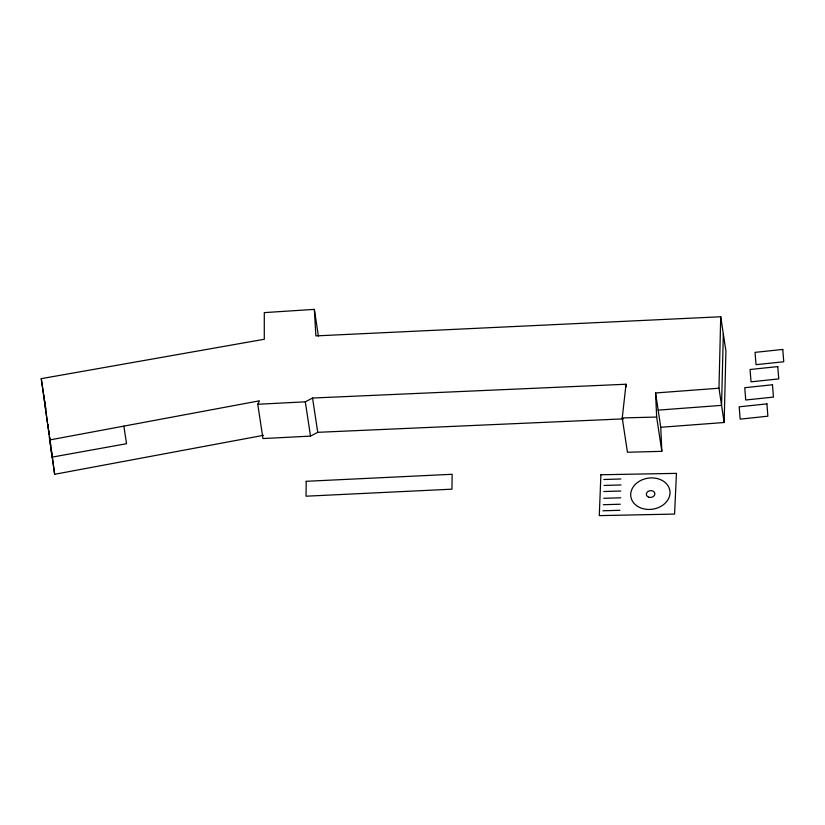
<?xml version="1.0" encoding="UTF-8"?>
<svg xmlns="http://www.w3.org/2000/svg" width="825" height="825" viewBox="0 0 825 825"><rect width="100%" height="100%" fill="white"/><g stroke="black" fill="none" stroke-linecap="round" stroke-linejoin="round"><path stroke-width="1.24" d="M718.977 388.214L655.566 392.978L660.753 427.278L724.154 422.503L718.977 388.214L720.73 316.759L315.872 335.899L314.356 309.365L264.289 312.613L264.289 339.261L41.25 378.654L54.636 474.293L263.381 435.342M723.329 333.898L721.566 405.364L658.154 410.128M724.154 422.503L725.917 351.048L720.73 316.759M660.753 427.278L661.846 451.347L627.433 452.234L622.246 417.935L626.031 384.244L312.551 398.032L305.312 401.827L257.771 404.271L262.958 438.56L310.499 436.116L317.738 432.321L623.504 418.873M257.771 404.271L259.462 400.816L49.448 440.003M603.838 479.49L620.864 478.985M604.034 485.451L621.05 484.956M603.776 491.525L620.792 491.019M603.725 498.3L620.751 497.805M603.281 504.725L620.307 504.219M602.879 510.788L619.905 510.293M622.246 417.935L656.659 417.048L661.846 451.347M626.031 384.244L626.412 386.781M314.356 309.365L318.398 336.033M312.551 398.032L317.738 432.321M305.312 401.827L310.499 436.116M123.863 426.113L126.534 443.716L52.047 457.143L49.366 437.116M41.25 378.654L44.127 397.712M44.519 400.249L44.901 402.796M45.478 406.601L45.86 409.138M47.943 424.215L48.273 426.721M48.778 430.475L49.118 432.981M49.613 436.734L49.954 439.24M50.449 442.994L50.789 445.5M51.119 448.006L54.636 474.293M43.838 395.804L47.355 422.091M47.695 424.597L48.19 428.35M48.531 430.856L49.036 434.61M655.566 392.978L656.659 417.048M306.199 481.305L306.044 496.196L451.966 489.173L452.121 474.282L306.199 481.305M600.899 474.757L599.29 515.635L674.572 514.068L676.448 473.364L600.899 474.757M782.781 349.439L755.05 352.368L756.03 364.681L783.75 361.762L782.781 349.439M777.779 366.589L750.059 369.507L751.028 381.831L778.748 378.912L777.779 366.589M772.478 384.77L744.758 387.688L745.728 400.012L773.448 397.093L772.478 384.77M766.91 403.889L739.19 406.808L740.159 419.131L767.879 416.202L766.91 403.889M648.77 497.228A4.29 3.413 -8.6 0 0 654.864 493.525A4.29 3.413 -8.6 0 0 648.182 491.349A4.29 3.413 -8.6 0 0 648.77 497.228M642.438 508.52A19.738 15.675 -8.6 0 0 669.9 490.896A19.738 15.675 -8.6 0 0 638.746 481.614A19.738 15.675 -8.6 0 0 642.438 508.52"/></g></svg>
